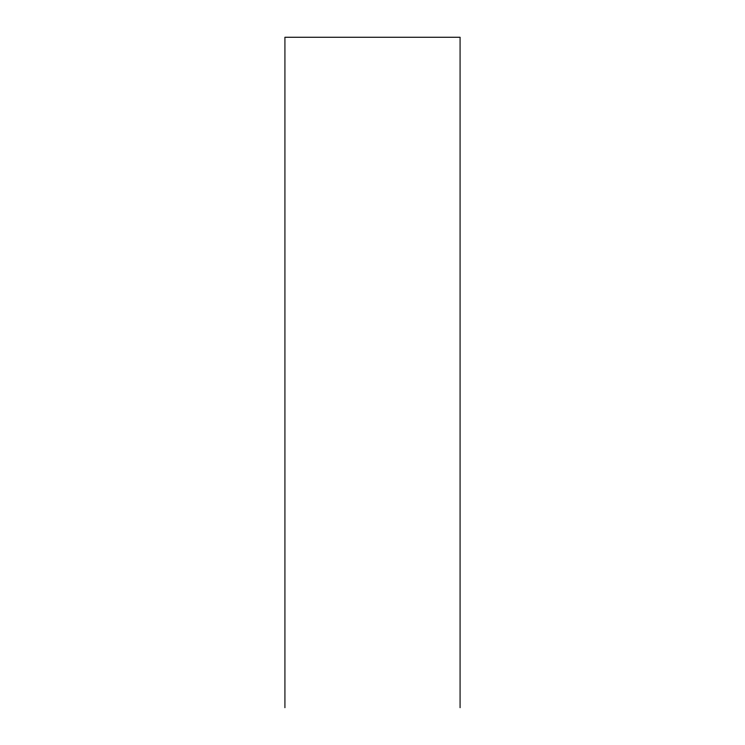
<?xml version="1.0" encoding="UTF-8"?>
<svg xmlns="http://www.w3.org/2000/svg" width="745" height="745" viewBox="0 0 745 745"><rect width="100%" height="100%" fill="white"/><g stroke="black" fill="none" stroke-linecap="round" stroke-linejoin="round"><path stroke-width="1.12" d="M460.075 707.75L460.075 37.25L284.925 37.25L284.925 707.75"/></g></svg>
